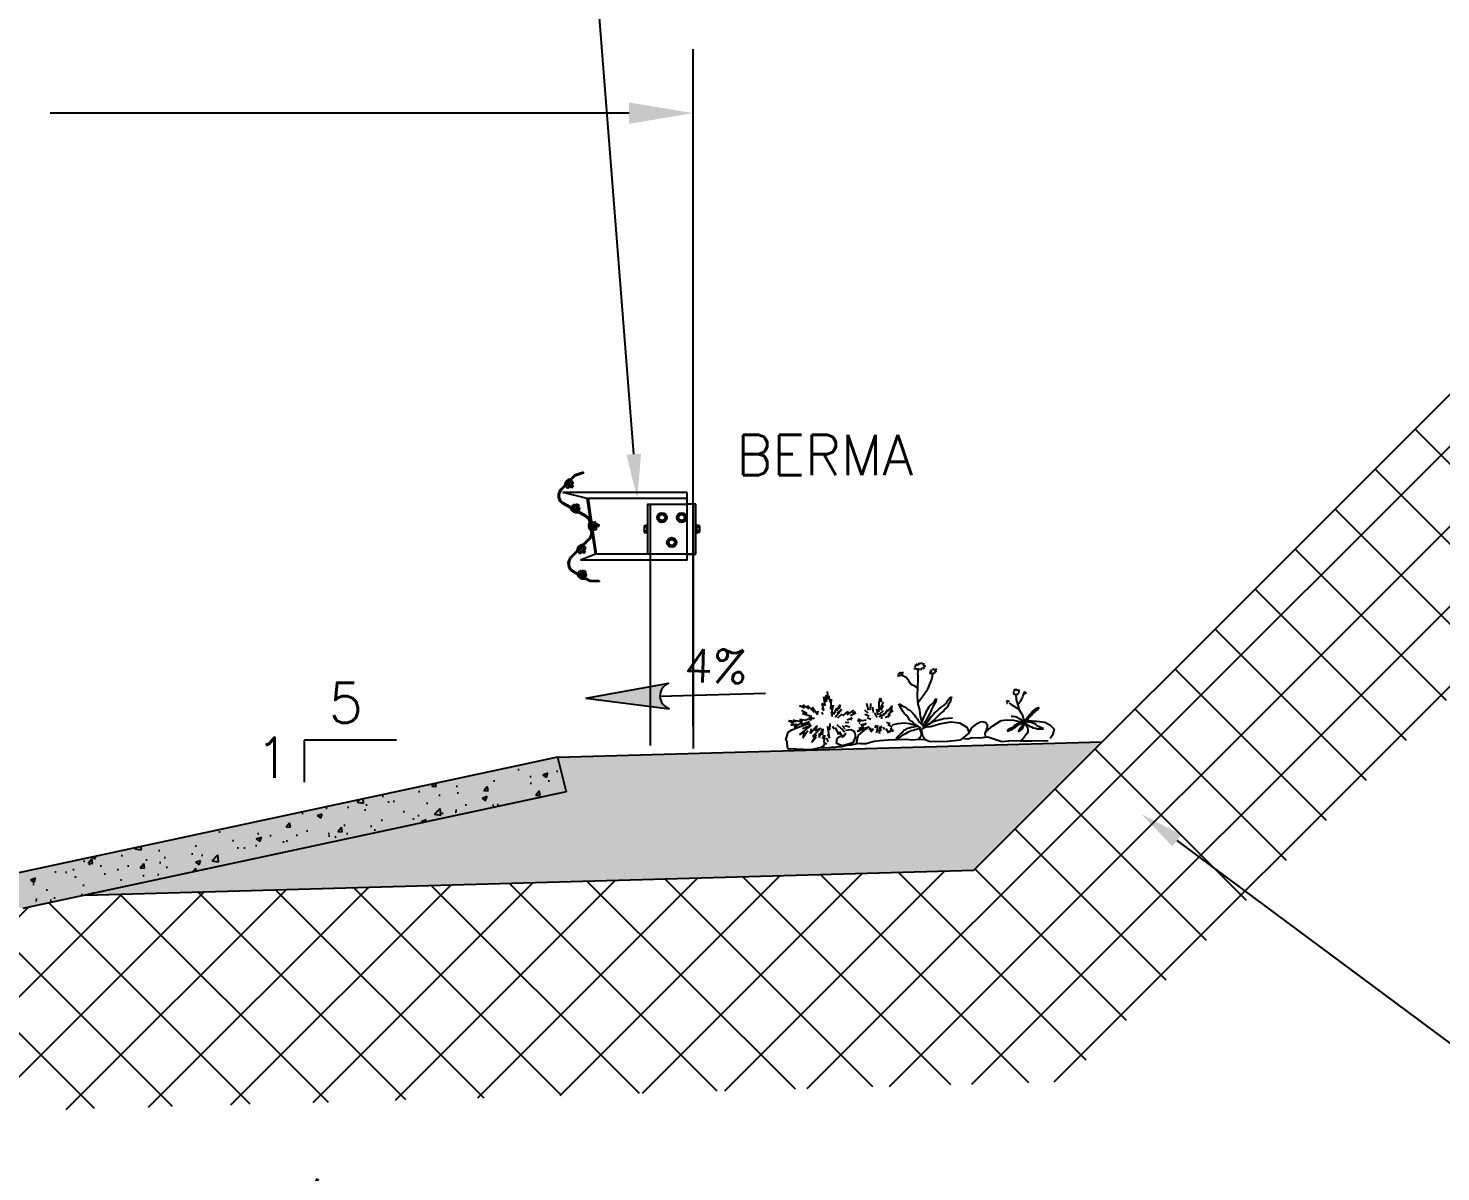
# Model space of a CAD drawing. Header units: metres. Extents: x 750563 to 756046, y 4495933 to 4497284.
# Drawn here: x 755741.642 to 755745.606, y 4496153.02 to 4496156.23 of the extents above; entities that cross this region are included whole.
import ezdxf
from ezdxf import colors
from ezdxf.entities.mleader import LeaderData, LeaderLine
from ezdxf.enums import TextEntityAlignment as Align
from ezdxf.math import Vec2, Vec3

# ---------------------------------------------------------------- set-up
doc = ezdxf.new("R2010")
doc.units = ezdxf.units.M
for name, color, linetype in [('00_TEXTO DETALLES', 7, 'Continuous'), ('00_TEXTOS', 7, 'Continuous'), ('00_VISTO2', 3, 'Continuous'), ('00TRAMA251', 251, 'Continuous'), ('00TRAMA253', 253, 'Continuous'), ('00TRAMA254', 254, 'Continuous')]:
    doc.layers.add(name, color=color, linetype=linetype)
doc.styles.get("Standard").update_dxf_attribs({"font": 'simplex.shx'})
doc.dimstyles.get("Standard").update_dxf_attribs({"dimtxt": 0.18, "dimasz": 0.18, "dimexe": 0.18, "dimexo": 0.0625, "dimgap": 0.09, "dimtad": 0, "dimtih": 1, "dimtoh": 1, "dimdec": 4, "dimzin": 0, "dimdsep": 46, "dimtxsty": 'Standard', "dimcen": 0.09, "dimadec": 0, "dimazin": 0, "dimtfac": 1, "dimtdec": 4, "dimtofl": 0, "dimtmove": 0, "dimatfit": 3, "dimfxl": 1, "dimtolj": 1, "dimtzin": 0, "dimarcsym": 0})

# ---------------------------------------------------------------- blocks, each defined once
blk = doc.blocks.new('Barrera')
at = {"layer": '00TRAMA251'}
for p, q in [((-0.0716, 0.747), (-0.0712, 0.75)), ((-0.0716, 0.747), (-0.0471, 0.7389)), ((-0.0712, 0.75), (-0.0455, 0.7415)), ((-0.0471, 0.7389), (-0.0098, 0.7007)), ((-0.0455, 0.7415), (-0.0077, 0.7028)), ((-0.0427, 0.711), (-0.0383, 0.7152)), ((-0.0374, 0.7266), (-0.0426, 0.7212)), ((-0.0295, 0.7067), (-0.0415, 0.7183)), ((-0.04, 0.7081), (-0.0214, 0.7262)), ((-0.0334, 0.7227), (-0.0386, 0.7173)), ((-0.0182, 0.7134), (-0.035, 0.7309)), ((-0.0225, 0.714), (-0.0345, 0.7256)), ((-0.0254, 0.715), (-0.0306, 0.7096)), ((-0.3622, 0.6929), (-0.0135, 0.6929)), ((-0.3622, 0.6759), (-0.3622, 0.6929)), ((-0.3622, 0.6759), (-0.0819, 0.6759)), ((-0.3622, 0.5199), (-0.3622, 0.6759)), ((-0.1075, 0.5199), (-0.085, 0.6759)), ((-0.1044, 0.5199), (-0.0819, 0.6759)), ((-0.0819, 0.6759), (-0.0135, 0.6929)), ((-0.0427, 0.711), (-0.0374, 0.7052)), ((-0.0374, 0.7052), (-0.0327, 0.7098)), ((-0.0214, 0.7111), (-0.0265, 0.7057)), ((-0.3859, 0.6609), (-0.3622, 0.6609)), ((-0.3859, 0.5199), (-0.3859, 0.6609)), ((-0.3789, 0.6609), (-0.3789, 0.5199)), ((-0.2589, 0.6609), (-0.3622, 0.6609)), ((-0.3599, 0.6229), (-0.3532, 0.6346)), ((-0.3397, 0.6346), (-0.3532, 0.6346)), ((-0.3329, 0.6229), (-0.3397, 0.6346)), ((-0.3049, 0.6229), (-0.2982, 0.6346)), ((-0.2847, 0.6346), (-0.2982, 0.6346)), ((-0.2779, 0.6229), (-0.2847, 0.6346)), ((-0.2589, 0.5199), (-0.2589, 0.6609)), ((-0.0792, 0.6278), (-0.0155, 0.6628)), ((-0.0777, 0.6251), (-0.014, 0.6602)), ((-0.0572, 0.6408), (-0.0611, 0.6472)), ((-0.0594, 0.6497), (-0.0452, 0.6584)), ((-0.0519, 0.6614), (-0.0589, 0.6578)), ((-0.0589, 0.6578), (-0.0557, 0.652)), ((-0.0525, 0.6437), (-0.0564, 0.6501)), ((-0.0559, 0.6371), (-0.0346, 0.6488)), ((-0.0554, 0.6596), (-0.0427, 0.637)), ((-0.0542, 0.6411), (-0.0399, 0.6498)), ((-0.0519, 0.6614), (-0.0489, 0.6561)), ((-0.043, 0.6494), (-0.0468, 0.6559)), ((-0.0382, 0.6523), (-0.0421, 0.6587)), ((-0.3967, 0.5983), (-0.3967, 0.5832)), ((-0.3955, 0.6008), (-0.3922, 0.6008)), ((-0.3955, 0.5958), (-0.3922, 0.5958)), ((-0.3888, 0.6008), (-0.3922, 0.6008)), ((-0.3888, 0.5958), (-0.3922, 0.5958)), ((-0.3877, 0.6034), (-0.3877, 0.5774)), ((-0.3859, 0.6034), (-0.3877, 0.6034)), ((-0.3877, 0.5983), (-0.3877, 0.5832)), ((-0.3859, 0.5774), (-0.3859, 0.6034)), ((-0.3599, 0.6229), (-0.3532, 0.6112)), ((-0.3397, 0.6112), (-0.3532, 0.6112)), ((-0.3329, 0.6229), (-0.3397, 0.6112)), ((-0.3049, 0.6229), (-0.2982, 0.6112)), ((-0.2847, 0.6112), (-0.2982, 0.6112)), ((-0.2779, 0.6229), (-0.2847, 0.6112)), ((-0.252, 0.5774), (-0.252, 0.6034)), ((-0.252, 0.6034), (-0.2502, 0.6034)), ((-0.2502, 0.6034), (-0.2502, 0.5774)), ((-0.2502, 0.5983), (-0.2502, 0.5832)), ((-0.249, 0.6008), (-0.2457, 0.6008)), ((-0.249, 0.5958), (-0.2457, 0.5958)), ((-0.2423, 0.6008), (-0.2457, 0.6008)), ((-0.2423, 0.5958), (-0.2457, 0.5958)), ((-0.2412, 0.5983), (-0.2412, 0.5832)), ((-0.1168, 0.6019), (-0.0854, 0.5976)), ((-0.1117, 0.6051), (-0.1131, 0.5974)), ((-0.1131, 0.5974), (-0.1069, 0.5963)), ((-0.1117, 0.6051), (-0.1058, 0.6041)), ((-0.1075, 0.5919), (-0.1052, 0.6084)), ((-0.0968, 0.6044), (-0.1043, 0.6055)), ((-0.0961, 0.61), (-0.1035, 0.611)), ((-0.0999, 0.6054), (-0.102, 0.5935)), ((-0.0975, 0.5905), (-0.0951, 0.607)), ((-0.0955, 0.5814), (-0.0935, 0.5953)), ((-0.0914, 0.6101), (-0.0934, 0.5962)), ((-0.0911, 0.6052), (-0.0932, 0.6049)), ((-0.0924, 0.5819), (-0.0904, 0.5958)), ((-0.0917, 0.5863), (-0.0883, 0.6103)), ((-0.0891, 0.6049), (-0.0911, 0.6052)), ((-0.0884, 0.6097), (-0.0904, 0.5958)), ((-0.0854, 0.5976), (-0.09, 0.5983)), ((-0.3955, 0.5858), (-0.3922, 0.5858)), ((-0.3955, 0.5807), (-0.3922, 0.5807)), ((-0.3888, 0.5858), (-0.3922, 0.5858)), ((-0.3888, 0.5807), (-0.3922, 0.5807)), ((-0.3877, 0.5774), (-0.3859, 0.5774)), ((-0.3324, 0.5529), (-0.3257, 0.5646)), ((-0.3122, 0.5646), (-0.3257, 0.5646)), ((-0.3054, 0.5529), (-0.3122, 0.5646)), ((-0.2502, 0.5774), (-0.252, 0.5774)), ((-0.249, 0.5858), (-0.2457, 0.5858)), ((-0.249, 0.5807), (-0.2457, 0.5807)), ((-0.2423, 0.5858), (-0.2457, 0.5858)), ((-0.2423, 0.5807), (-0.2457, 0.5807)), ((-0.0992, 0.5879), (-0.1066, 0.589)), ((-0.0984, 0.5934), (-0.1058, 0.5945)), ((-0.0929, 0.592), (-0.0948, 0.5929)), ((-0.0909, 0.5917), (-0.0929, 0.592)), ((-0.0886, 0.562), (-0.0374, 0.5103)), ((-0.0865, 0.5641), (-0.0353, 0.5125)), ((-0.3622, 0.5199), (-0.3859, 0.5199)), ((-0.3809, 0.5199), (-0.1044, 0.5199)), ((-0.3622, 0.5029), (-0.3622, 0.5199)), ((-0.3324, 0.5529), (-0.3257, 0.5412)), ((-0.3122, 0.5412), (-0.3257, 0.5412)), ((-0.3054, 0.5529), (-0.3122, 0.5412)), ((-0.2589, 0.5199), (-0.252, 0.5199)), ((-0.1044, 0.5199), (-0.0623, 0.5029)), ((-0.0723, 0.5429), (-0.0774, 0.5374)), ((-0.0772, 0.5273), (-0.073, 0.5316)), ((-0.0772, 0.5273), (-0.0718, 0.5216)), ((-0.064, 0.5233), (-0.0763, 0.5346)), ((-0.0745, 0.5244), (-0.0563, 0.5429)), ((-0.0682, 0.5392), (-0.0733, 0.5337)), ((-0.0718, 0.5216), (-0.0672, 0.5263)), ((-0.0528, 0.5302), (-0.07, 0.5474)), ((-0.0571, 0.5307), (-0.0694, 0.542)), ((-0.06, 0.5316), (-0.0651, 0.5261)), ((-0.0559, 0.5279), (-0.061, 0.5223)), ((-0.3622, 0.5029), (-0.0623, 0.5029)), ((-0.1151, 0.4455), (-0.1155, 0.4424)), ((-0.1155, 0.4424), (-0.0885, 0.4433)), ((-0.1151, 0.4455), (-0.0893, 0.4463)), ((-0.0893, 0.4463), (-0.0427, 0.4724)), ((-0.0885, 0.4433), (-0.0413, 0.4698)), ((-0.0759, 0.4547), (-0.0799, 0.4611)), ((-0.0782, 0.4637), (-0.064, 0.4725)), ((-0.0708, 0.4754), (-0.0777, 0.4717)), ((-0.0777, 0.4717), (-0.0745, 0.466)), ((-0.0712, 0.4577), (-0.0752, 0.464)), ((-0.0745, 0.4511), (-0.0534, 0.4631)), ((-0.0743, 0.4735), (-0.0613, 0.4511)), ((-0.0728, 0.4551), (-0.0587, 0.4639)), ((-0.0708, 0.4754), (-0.0678, 0.4702)), ((-0.0617, 0.4636), (-0.0657, 0.4699)), ((-0.057, 0.4665), (-0.061, 0.4729))]:
    blk.add_line(p, q, dxfattribs=at)
for points in [[(-0.252, 0.5199), (-0.252, 0.6609), (-0.2589, 0.6609)], [(-0.3789, 0.5199), (-0.3789, -0.0255)], [(-0.2589, -0.0174), (-0.2589, 0.5199)]]:
    blk.add_lwpolyline(points, dxfattribs=at)
at = {"layer": '00TRAMA251', "extrusion": (0, 0, -1)}
for centre, major_axis, start_param, end_param in [((-0.039, 0.7209), (0.00255, 0.00255), 2.239578, 4.001607), ((-0.0269, 0.7215), (0.00882, 0.00882), 2.657642, 3.583543), ((-0.037, 0.723), (0.00255, 0.00255), -0.902014, 0.860014), ((-0.0364, 0.7128), (0.0129, 0.0129), -0.709727, 0.754499), ((-0.0371, 0.7108), (-0.00882, 0.00882), 1.086845, 2.012747), ((-0.025, 0.7114), (-0.00255, 0.00255), 0.668782, 2.43081), ((-0.027, 0.7093), (0.00255, 0.00255), 2.239578, 4.001607), ((-0.0271, 0.6839), (0.017, 0.017), 0.012415, 1.85305), ((-0.0271, 0.6839), (0.0191, 0.0191), 0.012415, 1.85305), ((-0.3464, 0.6229), (0.00955, 0.00955), 3.926991, 10.210176), ((-0.2914, 0.6229), (0.00955, 0.00955), 3.926991, 10.210176), ((-0.0576, 0.6467), (-0.00255, 0.00255), 5.641836, 7.403865), ((-0.056, 0.6442), (-0.00255, 0.00255), 2.500244, 4.262272), ((-0.0458, 0.6434), (0.00882, 0.00882), 4.489103, 5.415005), ((-0.0517, 0.6548), (0.0129, 0.0129), 1.121735, 2.585961), ((-0.0535, 0.6561), (-0.00882, 0.00882), 2.918307, 3.844208), ((-0.0433, 0.6553), (0.00255, 0.00255), 4.07104, 5.833068), ((-0.0418, 0.6529), (-0.00255, 0.00255), 2.500244, 4.262272), ((-0.3859, 0.5908), (-0.00769, 0.00769), 5.019169, 5.976405), ((-0.3935, 0.5983), (-0.00228, 0.00228), 4.610001, 6.385573), ((-0.3909, 0.5983), (0.00228, 0.00228), -0.102388, 1.673184), ((-0.3985, 0.5908), (0.00769, 0.00769), 0.30678, 1.264017), ((-0.3464, 0.6229), (0.00601, 0.00601), 3.926991, 10.210176), ((-0.2914, 0.6229), (0.00601, 0.00601), 3.926991, 10.210176), ((-0.2394, 0.5908), (-0.00769, 0.00769), 5.019169, 5.976405), ((-0.247, 0.5983), (-0.00228, 0.00228), 4.610001, 6.385573), ((-0.2444, 0.5983), (-0.00228, 0.00228), 1.468408, 3.243981), ((-0.252, 0.5908), (0.00769, 0.00769), 0.30678, 1.264017), ((-0.094, 0.5984), (0.00882, 0.00882), 3.605133, 4.531034), ((-0.1016, 0.6079), (0.00255, 0.00255), 3.18707, 4.949098), ((-0.1087, 0.6005), (0.00882, 0.00882), 0.463541, 1.389442), ((-0.0987, 0.6075), (0.00255, 0.00255), 0.045477, 1.807505), ((-0.1034, 0.6002), (0.0129, 0.0129), 0.194378, 1.658604), ((-0.0676, 0.6067), (0.017, 0.017), 4.070108, 4.994643), ((-0.0676, 0.6067), (-0.0149, 0.0149), 5.640904, 6.565439), ((-0.3935, 0.5832), (0.00228, 0.00228), 3.039306, 4.814675), ((-0.3909, 0.5832), (-0.00228, 0.00228), 1.46851, 3.243879), ((-0.3189, 0.5529), (0.00955, 0.00955), 3.926991, 10.210176), ((-0.3189, 0.5529), (0.00601, 0.00601), 3.926991, 10.210176), ((-0.247, 0.5832), (0.00228, 0.00228), 3.039306, 4.814675), ((-0.2444, 0.5832), (-0.00228, 0.00228), 1.46851, 3.243879), ((-0.1039, 0.5914), (0.00255, 0.00255), 3.18707, 4.949098), ((-0.1011, 0.591), (0.00255, 0.00255), 0.045477, 1.807505), ((-0.0716, 0.5789), (-0.017, 0.017), 4.716369, 5.640904), ((-0.0716, 0.5789), (0.0149, 0.0149), 3.145572, 4.070108), ((-0.0738, 0.5372), (0.00255, 0.00255), 2.219631, 3.981659), ((-0.0617, 0.5381), (-0.00882, 0.00882), 4.208491, 5.134392), ((-0.0718, 0.5394), (-0.00255, 0.00255), 0.648834, 2.410863), ((-0.071, 0.5292), (0.0129, 0.0129), -0.729674, 0.734552), ((-0.0717, 0.5272), (-0.00882, 0.00882), 1.066898, 1.992799), ((-0.0615, 0.5259), (0.00255, 0.00255), 2.219631, 3.981659), ((-0.0595, 0.5281), (0.00255, 0.00255), -0.921962, 0.840066), ((-0.0545, 0.4934), (0.017, 0.017), 0.00398, 1.844615), ((-0.0545, 0.4934), (0.0191, 0.0191), 0.00398, 1.844615), ((-0.0763, 0.4606), (0.00255, 0.00255), 4.058535, 5.820563), ((-0.0748, 0.4581), (0.00255, 0.00255), 0.916942, 2.678971), ((-0.0645, 0.4575), (-0.00882, 0.00882), 6.047395, 6.973296), ((-0.0706, 0.4688), (-0.0129, 0.0129), 2.680026, 4.144252), ((-0.0724, 0.4701), (-0.00882, 0.00882), 2.905802, 3.831703), ((-0.0621, 0.4694), (-0.00255, 0.00255), 5.629331, 7.39136), ((-0.0606, 0.467), (0.00255, 0.00255), 0.916942, 2.678971)]:
    blk.add_ellipse(centre, major_axis=major_axis, ratio=1, start_param=start_param, end_param=end_param, dxfattribs=at)
blk = doc.blocks.new('Arbust1')
for p, q in [((-0.525, 1.039), (-0.509, 1.033)), ((-0.521, 0.997), (-0.493, 1.015)), ((-0.513, 1.053), (-0.496, 1.037)), ((-0.496, 1.037), (-0.48, 1.064)), ((-0.448, 1.016), (-0.489, 1.007)), ((-0.481, 1.019), (-0.448, 1.016)), ((-0.476, 1.043), (-0.448, 1.053)), ((-0.448, 1.053), (-0.475, 1.035)), ((-0.475, 1.035), (-0.449, 1.025)), ((-0.29, 1.093), (-0.254, 1.087)), ((-0.28, 1.131), (-0.267, 1.117)), ((-0.254, 1.087), (-0.271, 1.103)), ((-0.262, 1.149), (-0.26, 1.131)), ((-0.26, 1.131), (-0.235, 1.16)), ((-0.24, 1.093), (-0.243, 1.072)), ((-0.237, 1.015), (-0.232, 1.048)), ((-0.234, 0.983), (-0.237, 1.015)), ((-0.235, 1.131), (-0.204, 1.165)), ((-0.232, 1.048), (-0.228, 1.08)), ((-0.231, 1.089), (-0.215, 1.064)), ((-0.215, 1.064), (-0.21, 1.087)), ((-0.204, 1.165), (-0.207, 1.147)), ((-0.188, 1.145), (-0.2, 1.171)), ((-0.195, 1.089), (-0.18, 1.065)), ((-0.179, 1.099), (-0.171, 1.091)), ((-0.172, 1.151), (-0.162, 1.169)), ((-0.162, 1.14), (-0.142, 1.156)), ((-0.159, 1.093), (-0.142, 1.075)), ((-0.118, 1.119), (-0.15, 1.099)), ((-0.142, 1.156), (-0.147, 1.12)), ((-0.147, 1.12), (-0.118, 1.119)), ((-0.142, 1.075), (-0.143, 1.095)), ((-0.067, 1.033), (-0.038, 1.019)), ((-0.053, 1.043), (-0.046, 1.023)), ((-0.046, 1.023), (-0.034, 1.059)), ((-0.013, 1.069), (-0.017, 1.047)), ((-0.011, 1.015), (-0.006, 0.993)), ((-0.007, 1.044), (0.006, 1.067)), ((-0.006, 0.993), (0.002, 1.017)), ((0.006, 1.067), (0.011, 1.049)), ((0.006, 1.033), (0.025, 1.016)), ((0.011, 1.049), (0.039, 1.06)), ((0.025, 1.016), (0.022, 1.037)), ((-1.58, 0.726), (-1.577, 0.82)), ((-1.577, 0.82), (-1.555, 0.757)), ((-1.555, 0.757), (-1.552, 0.873)), ((-1.543, 0.813), (-1.527, 0.714)), ((-0.531, 1.011), (-0.504, 1.012)), ((-0.443, 0.999), (-0.462, 1.009)), ((-0.427, 0.988), (-0.443, 0.999)), ((-0.409, 0.974), (-0.427, 0.988)), ((-0.393, 0.951), (-0.409, 0.974)), ((-0.374, 0.924), (-0.393, 0.951)), ((-0.361, 0.887), (-0.374, 0.924)), ((-0.349, 0.873), (-0.361, 0.887)), ((-0.328, 0.857), (-0.349, 0.873)), ((-0.303, 0.846), (-0.328, 0.857)), ((-0.283, 0.827), (-0.303, 0.846)), ((-0.262, 0.804), (-0.283, 0.827)), ((-0.269, 0.687), (-0.255, 0.825)), ((-0.255, 0.825), (-0.241, 0.922)), ((-0.241, 0.922), (-0.239, 0.951)), ((-0.239, 0.951), (-0.234, 0.983)), ((-0.116, 0.784), (-0.088, 0.825)), ((-0.094, 0.818), (-0.062, 0.88)), ((-0.071, 1.004), (-0.043, 1.007)), ((-0.062, 0.88), (-0.044, 0.917)), ((-0.044, 0.917), (-0.03, 0.96)), ((-0.03, 0.96), (-0.028, 1.009)), ((-0.025, 1.007), (-0.026, 0.984)), ((-1.969, 0.705), (-1.901, 0.667)), ((-1.947, 0.636), (-1.876, 0.583)), ((-1.901, 0.667), (-1.922, 0.714)), ((-1.922, 0.714), (-1.841, 0.648)), ((-1.841, 0.648), (-1.857, 0.695)), ((-1.857, 0.695), (-1.77, 0.592)), ((-1.785, 0.664), (-1.723, 0.555)), ((-1.77, 0.592), (-1.785, 0.664)), ((-1.658, 0.639), (-1.627, 0.605)), ((-1.645, 0.705), (-1.605, 0.676)), ((-1.627, 0.605), (-1.645, 0.705)), ((-1.605, 0.676), (-1.614, 0.801)), ((-1.614, 0.801), (-1.58, 0.726)), ((-1.509, 0.757), (-1.533, 0.614)), ((-1.533, 0.614), (-1.487, 0.667)), ((-1.527, 0.714), (-1.509, 0.757)), ((-1.487, 0.667), (-1.527, 0.546)), ((-1.493, 0.533), (-1.44, 0.62)), ((-1.443, 0.589), (-1.39, 0.664)), ((-1.44, 0.62), (-1.443, 0.589)), ((-1.39, 0.664), (-1.406, 0.605)), ((-0.992, 0.55), (-1.007, 0.649)), ((-0.958, 0.557), (-0.949, 0.647)), ((-0.837, 0.521), (-0.826, 0.651)), ((-0.826, 0.651), (-0.806, 0.716)), ((-0.81, 0.575), (-0.765, 0.651)), ((-0.806, 0.716), (-0.792, 0.651)), ((-0.269, 0.576), (-0.269, 0.687)), ((-0.269, 0.604), (-0.241, 0.631)), ((-0.241, 0.631), (-0.172, 0.714)), ((-0.172, 0.714), (-0.116, 0.784)), ((-0.035, 0.598), (-0.005, 0.637)), ((-0.005, 0.637), (-0.016, 0.583)), ((0.155, 0.589), (0.185, 0.624)), ((0.185, 0.624), (0.215, 0.643)), ((0.215, 0.643), (0.202, 0.604)), ((1.101, 0.611), (1.121, 0.603)), ((1.103, 0.648), (1.119, 0.633)), ((1.121, 0.603), (1.105, 0.631)), ((1.112, 0.664), (1.123, 0.653)), ((1.123, 0.653), (1.136, 0.676)), ((1.136, 0.676), (1.136, 0.657)), ((1.136, 0.657), (1.163, 0.67)), ((1.158, 0.655), (1.191, 0.658)), ((1.163, 0.615), (1.18, 0.6)), ((1.191, 0.658), (1.174, 0.636)), ((1.174, 0.636), (1.193, 0.632)), ((1.193, 0.632), (1.174, 0.62)), ((1.247, 0.614), (1.253, 0.607)), ((1.257, 0.629), (1.26, 0.62)), ((1.263, 0.607), (1.274, 0.617)), ((1.274, 0.617), (1.284, 0.623)), ((-2.146, 0.505), (-2.078, 0.459)), ((-2.131, 0.505), (-2.041, 0.48)), ((-2.078, 0.459), (-2.121, 0.437)), ((-2.121, 0.437), (-2.031, 0.443)), ((-2.041, 0.48), (-2.081, 0.505)), ((-2.081, 0.505), (-1.947, 0.474)), ((-2.075, 0.403), (-1.947, 0.462)), ((-2.031, 0.443), (-2.075, 0.403)), ((-2.014, 0.396), (-1.917, 0.423)), ((-1.829, 0.412), (-2.006, 0.29)), ((-1.981, 0.511), (-1.891, 0.487)), ((-1.947, 0.474), (-1.981, 0.511)), ((-1.972, 0.431), (-1.848, 0.465)), ((-1.957, 0.374), (-1.829, 0.412)), ((-1.876, 0.583), (-1.938, 0.589)), ((-1.938, 0.589), (-1.813, 0.539)), ((-1.917, 0.423), (-1.834, 0.437)), ((-1.891, 0.487), (-1.882, 0.505)), ((-1.882, 0.505), (-1.817, 0.487)), ((-1.813, 0.539), (-1.851, 0.515)), ((-1.851, 0.515), (-1.77, 0.508)), ((-1.723, 0.555), (-1.711, 0.605)), ((-1.664, 0.583), (-1.642, 0.555)), ((-1.568, 0.318), (-1.555, 0.409)), ((-1.501, 0.576), (-1.529, 0.507)), ((-1.372, 0.596), (-1.477, 0.49)), ((-1.443, 0.549), (-1.372, 0.596)), ((-1.44, 0.483), (-1.369, 0.533)), ((-1.362, 0.502), (-1.285, 0.558)), ((-1.337, 0.412), (-1.285, 0.399)), ((-1.307, 0.441), (-1.232, 0.466)), ((-1.3, 0.511), (-1.201, 0.574)), ((-1.285, 0.558), (-1.3, 0.511)), ((-1.232, 0.466), (-1.259, 0.432)), ((-1.253, 0.499), (-1.176, 0.53)), ((-1.225, 0.524), (-1.176, 0.549)), ((-1.164, 0.418), (-1.119, 0.407)), ((-1.149, 0.443), (-1.101, 0.416)), ((-1.101, 0.416), (-1.063, 0.416)), ((-1.063, 0.416), (-1.034, 0.42)), ((-1.048, 0.564), (-1.003, 0.517)), ((-1.045, 0.503), (-0.985, 0.472)), ((-1.016, 0.452), (-0.967, 0.423)), ((-0.922, 0.515), (-0.924, 0.593)), ((-0.906, 0.507), (-0.878, 0.437)), ((-0.857, 0.47), (-0.871, 0.559)), ((-0.871, 0.559), (-0.837, 0.521)), ((-0.844, 0.447), (-0.808, 0.474)), ((-0.835, 0.483), (-0.777, 0.532)), ((-0.809, 0.576), (-0.823, 0.534)), ((-0.808, 0.474), (-0.812, 0.411)), ((-0.806, 0.539), (-0.768, 0.604)), ((-0.777, 0.49), (-0.783, 0.452)), ((-0.761, 0.427), (-0.685, 0.458)), ((-0.756, 0.479), (-0.712, 0.541)), ((-0.685, 0.458), (-0.725, 0.425)), ((-0.64, 0.519), (-0.72, 0.463)), ((-0.712, 0.541), (-0.707, 0.519)), ((-0.707, 0.519), (-0.651, 0.586)), ((-0.698, 0.494), (-0.64, 0.519)), ((-0.656, 0.548), (-0.67, 0.507)), ((-0.651, 0.586), (-0.667, 0.523)), ((-0.535, 0.572), (-0.548, 0.607)), ((-0.548, 0.607), (-0.522, 0.594)), ((-0.516, 0.525), (-0.535, 0.572)), ((-0.532, 0.562), (-0.518, 0.576)), ((-0.522, 0.594), (-0.503, 0.576)), ((-0.494, 0.486), (-0.516, 0.525)), ((-0.503, 0.576), (-0.455, 0.55)), ((-0.477, 0.458), (-0.494, 0.486)), ((-0.457, 0.434), (-0.477, 0.458)), ((-0.432, 0.397), (-0.457, 0.434)), ((-0.455, 0.55), (-0.429, 0.52)), ((-0.429, 0.52), (-0.397, 0.501)), ((-0.397, 0.501), (-0.376, 0.475)), ((-0.376, 0.475), (-0.354, 0.449)), ((-0.358, 0.446), (-0.336, 0.424)), ((-0.336, 0.424), (-0.323, 0.399)), ((-0.255, 0.493), (-0.269, 0.576)), ((-0.255, 0.396), (-0.255, 0.493)), ((-0.199, 0.395), (-0.177, 0.425)), ((-0.177, 0.425), (-0.158, 0.469)), ((-0.158, 0.469), (-0.11, 0.533)), ((-0.11, 0.438), (-0.136, 0.397)), ((-0.11, 0.533), (-0.074, 0.561)), ((-0.089, 0.484), (-0.11, 0.438)), ((-0.061, 0.529), (-0.089, 0.484)), ((-0.08, 0.402), (-0.059, 0.419)), ((-0.074, 0.561), (-0.035, 0.598)), ((-0.035, 0.561), (-0.061, 0.529)), ((-0.059, 0.419), (-0.05, 0.432)), ((-0.052, 0.428), (-0.007, 0.46)), ((-0.016, 0.583), (-0.035, 0.561)), ((-0.007, 0.46), (0.023, 0.484)), ((0.047, 0.423), (0.017, 0.399)), ((0.023, 0.484), (0.064, 0.509)), ((0.088, 0.451), (0.047, 0.423)), ((0.064, 0.509), (0.099, 0.533)), ((0.111, 0.479), (0.088, 0.451)), ((0.099, 0.533), (0.137, 0.559)), ((0.146, 0.505), (0.111, 0.479)), ((0.137, 0.559), (0.155, 0.589)), ((0.165, 0.535), (0.146, 0.505)), ((0.185, 0.563), (0.165, 0.535)), ((0.202, 0.604), (0.185, 0.563)), ((0.991, 0.516), (1.001, 0.509)), ((0.993, 0.483), (1.01, 0.483)), ((1.001, 0.496), (1.021, 0.494)), ((1.017, 0.504), (1.022, 0.526)), ((1.032, 0.502), (1.039, 0.512)), ((1.032, 0.483), (1.044, 0.471)), ((1.044, 0.471), (1.06, 0.457)), ((1.06, 0.457), (1.084, 0.44)), ((1.084, 0.44), (1.105, 0.426)), ((1.105, 0.426), (1.122, 0.407)), ((1.122, 0.407), (1.148, 0.392)), ((1.126, 0.585), (1.137, 0.607)), ((1.144, 0.52), (1.144, 0.59)), ((1.158, 0.437), (1.144, 0.52)), ((1.161, 0.606), (1.156, 0.585)), ((1.157, 0.452), (1.171, 0.464)), ((1.172, 0.368), (1.158, 0.437)), ((1.171, 0.464), (1.182, 0.474)), ((1.182, 0.474), (1.195, 0.49)), ((1.195, 0.49), (1.205, 0.503)), ((1.205, 0.503), (1.215, 0.516)), ((1.215, 0.516), (1.222, 0.528)), ((1.222, 0.528), (1.228, 0.541)), ((1.228, 0.541), (1.237, 0.556)), ((1.237, 0.556), (1.243, 0.567)), ((1.243, 0.567), (1.249, 0.579)), ((1.249, 0.579), (1.253, 0.588)), ((1.253, 0.588), (1.256, 0.598)), ((1.265, 0.598), (1.272, 0.592)), ((1.274, 0.602), (1.294, 0.608)), ((-2.208, 0.229), (-2.166, 0.34)), ((-2.194, 0.202), (-2.208, 0.229)), ((-2.166, 0.34), (-2.111, 0.368)), ((-2.111, 0.368), (-2.014, 0.396)), ((-2.006, 0.29), (-1.935, 0.325)), ((-1.963, 0.241), (-1.885, 0.337)), ((-1.935, 0.325), (-1.963, 0.241)), ((-1.854, 0.294), (-1.745, 0.399)), ((-1.832, 0.359), (-1.854, 0.294)), ((-1.77, 0.272), (-1.841, 0.166)), ((-1.841, 0.166), (-1.767, 0.234)), ((-1.692, 0.356), (-1.826, 0.247)), ((-1.826, 0.247), (-1.77, 0.272)), ((-1.782, 0.328), (-1.692, 0.356)), ((-1.745, 0.399), (-1.776, 0.35)), ((-1.729, 0.222), (-1.664, 0.343)), ((-1.726, 0.287), (-1.729, 0.222)), ((-1.664, 0.343), (-1.683, 0.253)), ((-1.683, 0.203), (-1.649, 0.25)), ((-1.649, 0.25), (-1.667, 0.153)), ((-1.63, 0.209), (-1.608, 0.15)), ((-1.605, 0.262), (-1.583, 0.2)), ((-1.583, 0.2), (-1.593, 0.371)), ((-1.593, 0.371), (-1.568, 0.318)), ((-1.524, 0.368), (-1.509, 0.325)), ((-1.49, 0.346), (-1.449, 0.244)), ((-1.459, 0.387), (-1.397, 0.322)), ((-1.454, 0.202), (-1.433, 0.211)), ((-1.449, 0.244), (-1.437, 0.284)), ((-1.437, 0.284), (-1.393, 0.194)), ((-1.433, 0.211), (-1.421, 0.217)), ((-1.397, 0.322), (-1.381, 0.302)), ((-1.384, 0.368), (-1.353, 0.322)), ((-1.381, 0.302), (-1.36, 0.271)), ((-1.378, 0.202), (-1.372, 0.226)), ((-1.372, 0.226), (-1.348, 0.229)), ((-1.348, 0.229), (-1.348, 0.259)), ((-1.347, 0.362), (-1.278, 0.34)), ((-1.303, 0.293), (-1.345, 0.29)), ((-1.267, 0.293), (-1.303, 0.293)), ((-1.221, 0.265), (-1.267, 0.293)), ((-1.209, 0.241), (-1.221, 0.265)), ((-1.21, 0.188), (-1.209, 0.211)), ((-1.209, 0.211), (-1.209, 0.241)), ((-1.079, 0.322), (-1.18, 0.263)), ((-1.18, 0.263), (-1.135, 0.277)), ((-1.169, 0.202), (-1.072, 0.271)), ((-1.149, 0.306), (-1.079, 0.322)), ((-1.142, 0.373), (-1.124, 0.382)), ((-1.128, 0.275), (-1.07, 0.295)), ((-1.117, 0.355), (-1.039, 0.364)), ((-1.039, 0.364), (-1.115, 0.328)), ((-1.003, 0.313), (-1.1, 0.285)), ((-1.072, 0.271), (-1.003, 0.313)), ((-1.005, 0.272), (-0.982, 0.298)), ((-0.982, 0.298), (-0.984, 0.241)), ((-0.984, 0.241), (-0.943, 0.285)), ((-0.902, 0.331), (-0.922, 0.292)), ((-0.904, 0.218), (-0.884, 0.266)), ((-0.895, 0.286), (-0.875, 0.328)), ((-0.892, 0.243), (-0.878, 0.313)), ((-0.868, 0.261), (-0.859, 0.205)), ((-0.85, 0.299), (-0.864, 0.216)), ((-0.848, 0.306), (-0.842, 0.268)), ((-0.842, 0.268), (-0.846, 0.239)), ((-0.837, 0.313), (-0.824, 0.29)), ((-0.803, 0.292), (-0.791, 0.258)), ((-0.765, 0.27), (-0.732, 0.203)), ((-0.747, 0.358), (-0.698, 0.335)), ((-0.729, 0.324), (-0.671, 0.284)), ((-0.72, 0.236), (-0.703, 0.209)), ((-0.651, 0.225), (-0.707, 0.234)), ((-0.698, 0.271), (-0.67, 0.216)), ((-0.67, 0.313), (-0.587, 0.326)), ((-0.587, 0.326), (-0.49, 0.326)), ((-0.508, 0.216), (-0.525, 0.202)), ((-0.485, 0.226), (-0.508, 0.216)), ((-0.49, 0.326), (-0.421, 0.313)), ((-0.47, 0.237), (-0.485, 0.226)), ((-0.432, 0.243), (-0.47, 0.237)), ((-0.414, 0.363), (-0.432, 0.397)), ((-0.399, 0.25), (-0.432, 0.243)), ((-0.425, 0.202), (-0.403, 0.207)), ((-0.421, 0.313), (-0.352, 0.285)), ((-0.395, 0.339), (-0.414, 0.363)), ((-0.403, 0.207), (-0.369, 0.213)), ((-0.368, 0.252), (-0.399, 0.25)), ((-0.38, 0.335), (-0.395, 0.339)), ((-0.358, 0.309), (-0.38, 0.335)), ((-0.369, 0.213), (-0.348, 0.218)), ((-0.348, 0.256), (-0.368, 0.252)), ((-0.352, 0.294), (-0.358, 0.309)), ((-0.354, 0.285), (-0.342, 0.279)), ((-0.33, 0.283), (-0.352, 0.294)), ((-0.324, 0.258), (-0.348, 0.256)), ((-0.348, 0.218), (-0.322, 0.222)), ((-0.342, 0.279), (-0.334, 0.275)), ((-0.334, 0.275), (-0.323, 0.267)), ((-0.317, 0.268), (-0.33, 0.283)), ((-0.293, 0.256), (-0.324, 0.258)), ((-0.323, 0.399), (-0.303, 0.372)), ((-0.323, 0.267), (-0.312, 0.259)), ((-0.322, 0.222), (-0.296, 0.228)), ((-0.296, 0.257), (-0.317, 0.268)), ((-0.303, 0.372), (-0.289, 0.348)), ((-0.281, 0.24), (-0.296, 0.257)), ((-0.296, 0.228), (-0.267, 0.233)), ((-0.289, 0.348), (-0.272, 0.319)), ((-0.284, 0.225), (-0.278, 0.218)), ((-0.261, 0.231), (-0.281, 0.24)), ((-0.278, 0.218), (-0.273, 0.205)), ((-0.273, 0.205), (-0.27, 0.187)), ((-0.272, 0.319), (-0.256, 0.299)), ((-0.257, 0.397), (-0.251, 0.376)), ((-0.256, 0.299), (-0.247, 0.286)), ((-0.255, 0.231), (-0.242, 0.221)), ((-0.254, 0.199), (-0.242, 0.214)), ((-0.251, 0.376), (-0.248, 0.35)), ((-0.248, 0.35), (-0.244, 0.324)), ((-0.247, 0.286), (-0.238, 0.275)), ((-0.243, 0.31), (-0.245, 0.299)), ((-0.245, 0.299), (-0.245, 0.29)), ((-0.244, 0.324), (-0.242, 0.309)), ((-0.242, 0.214), (-0.228, 0.231)), ((-0.238, 0.315), (-0.218, 0.361)), ((-0.238, 0.275), (-0.227, 0.261)), ((-0.234, 0.274), (-0.221, 0.286)), ((-0.228, 0.231), (-0.21, 0.236)), ((-0.227, 0.261), (-0.207, 0.237)), ((-0.225, 0.263), (-0.209, 0.272)), ((-0.221, 0.286), (-0.209, 0.292)), ((-0.218, 0.361), (-0.199, 0.395)), ((-0.214, 0.248), (-0.192, 0.254)), ((-0.177, 0.335), (-0.21, 0.294)), ((-0.21, 0.236), (-0.193, 0.241)), ((-0.209, 0.272), (-0.196, 0.279)), ((-0.199, 0.278), (-0.183, 0.286)), ((-0.193, 0.241), (-0.167, 0.244)), ((-0.192, 0.254), (-0.17, 0.263)), ((-0.183, 0.286), (-0.17, 0.297)), ((-0.16, 0.367), (-0.177, 0.335)), ((-0.143, 0.277), (-0.171, 0.264)), ((-0.17, 0.297), (-0.163, 0.311)), ((-0.167, 0.244), (-0.145, 0.246)), ((-0.164, 0.307), (-0.132, 0.341)), ((-0.136, 0.397), (-0.16, 0.367)), ((-0.145, 0.246), (-0.126, 0.241)), ((-0.113, 0.3), (-0.143, 0.277)), ((-0.132, 0.341), (-0.095, 0.387)), ((-0.13, 0.285), (-0.061, 0.313)), ((-0.126, 0.241), (-0.111, 0.244)), ((-0.116, 0.243), (0.008, 0.271)), ((-0.085, 0.318), (-0.113, 0.3)), ((-0.095, 0.384), (-0.08, 0.402)), ((-0.05, 0.343), (-0.085, 0.318)), ((-0.061, 0.313), (0.078, 0.34)), ((-0.016, 0.371), (-0.05, 0.343)), ((0.017, 0.399), (-0.016, 0.371)), ((0.008, 0.271), (0.175, 0.285)), ((0.078, 0.34), (0.202, 0.34)), ((0.175, 0.285), (0.299, 0.257)), ((0.299, 0.257), (0.396, 0.188)), ((0.466, 0.174), (0.549, 0.229)), ((0.549, 0.229), (0.597, 0.248)), ((0.597, 0.248), (0.618, 0.248)), ((0.618, 0.248), (0.639, 0.243)), ((0.639, 0.243), (0.662, 0.235)), ((0.662, 0.235), (0.68, 0.22)), ((0.68, 0.22), (0.691, 0.201)), ((0.77, 0.174), (0.895, 0.243)), ((0.895, 0.243), (0.978, 0.243)), ((0.978, 0.243), (1.075, 0.229)), ((1.065, 0.285), (1.046, 0.283)), ((1.101, 0.276), (1.065, 0.285)), ((1.075, 0.229), (1.158, 0.202)), ((1.132, 0.261), (1.101, 0.276)), ((1.16, 0.24), (1.132, 0.261)), ((1.148, 0.392), (1.165, 0.388)), ((1.186, 0.223), (1.16, 0.24)), ((1.213, 0.285), (1.172, 0.368)), ((1.217, 0.199), (1.186, 0.223)), ((1.227, 0.188), (1.213, 0.285)), ((1.234, 0.199), (1.258, 0.228)), ((1.258, 0.203), (1.244, 0.191)), ((1.263, 0.211), (1.246, 0.197)), ((1.258, 0.228), (1.277, 0.254)), ((1.279, 0.23), (1.263, 0.211)), ((1.277, 0.254), (1.315, 0.29)), ((1.308, 0.252), (1.279, 0.23)), ((1.339, 0.278), (1.308, 0.252)), ((1.315, 0.29), (1.334, 0.309)), ((1.334, 0.309), (1.351, 0.328)), ((1.353, 0.304), (1.339, 0.278)), ((1.351, 0.328), (1.38, 0.349)), ((1.382, 0.318), (1.353, 0.304)), ((1.38, 0.349), (1.411, 0.369)), ((1.408, 0.34), (1.382, 0.318)), ((1.434, 0.352), (1.408, 0.34)), ((1.411, 0.369), (1.432, 0.376)), ((1.432, 0.376), (1.456, 0.38)), ((1.456, 0.38), (1.434, 0.352)), ((-2.194, 0.118), (-2.194, 0.202)), ((-2.194, 0.118), (-2.19, 0.102)), ((-2.19, 0.102), (-2.166, 0.099)), ((-2.166, 0.105), (-1.972, 0.077)), ((-1.972, 0.077), (-1.861, 0.063)), ((-1.861, 0.063), (-1.723, 0.077)), ((-1.723, 0.077), (-1.667, 0.105)), ((-1.723, 0.077), (-1.683, 0.069)), ((-1.695, 0.091), (-1.681, 0.091)), ((-1.683, 0.069), (-1.653, 0.072)), ((-1.667, 0.153), (-1.627, 0.125)), ((-1.667, 0.105), (-1.654, 0.132)), ((-1.653, 0.072), (-1.608, 0.063)), ((-1.608, 0.063), (-1.569, 0.072)), ((-1.569, 0.072), (-1.511, 0.066)), ((-1.511, 0.066), (-1.466, 0.069)), ((-1.487, 0.118), (-1.473, 0.188)), ((-1.404, 0.077), (-1.487, 0.118)), ((-1.473, 0.188), (-1.454, 0.202)), ((-1.466, 0.069), (-1.415, 0.066)), ((-1.415, 0.066), (-1.384, 0.072)), ((-1.252, 0.105), (-1.404, 0.077)), ((-1.384, 0.072), (-1.336, 0.081)), ((-1.363, 0.084), (-1.28, 0.077)), ((-1.28, 0.077), (-1.169, 0.091)), ((-1.21, 0.188), (-1.252, 0.105)), ((-1.196, 0.118), (-1.206, 0.09)), ((-1.196, 0.118), (-1.169, 0.202)), ((-1.169, 0.091), (-1.146, 0.087)), ((-1.146, 0.087), (-1.125, 0.084)), ((-1.125, 0.084), (-1.098, 0.081)), ((-1.098, 0.081), (-1.073, 0.081)), ((-1.086, 0.077), (-0.947, 0.105)), ((-0.947, 0.105), (-0.864, 0.105)), ((-0.864, 0.105), (-0.739, 0.105)), ((-0.739, 0.105), (-0.476, 0.091)), ((-0.626, 0.115), (-0.634, 0.107)), ((-0.634, 0.107), (-0.606, 0.114)), ((-0.612, 0.126), (-0.626, 0.115)), ((-0.603, 0.138), (-0.612, 0.126)), ((-0.606, 0.114), (-0.587, 0.123)), ((-0.584, 0.156), (-0.603, 0.138)), ((-0.587, 0.123), (-0.565, 0.134)), ((-0.569, 0.168), (-0.584, 0.156)), ((-0.549, 0.183), (-0.569, 0.168)), ((-0.565, 0.134), (-0.544, 0.146)), ((-0.525, 0.202), (-0.549, 0.183)), ((-0.544, 0.146), (-0.517, 0.16)), ((-0.517, 0.16), (-0.494, 0.171)), ((-0.494, 0.171), (-0.471, 0.183)), ((-0.476, 0.091), (-0.407, 0.077)), ((-0.471, 0.183), (-0.444, 0.195)), ((-0.444, 0.195), (-0.425, 0.202)), ((-0.407, 0.077), (-0.296, 0.077)), ((-0.292, 0.091), (-0.304, 0.076)), ((-0.296, 0.077), (-0.227, 0.063)), ((-0.281, 0.107), (-0.292, 0.091)), ((-0.27, 0.119), (-0.281, 0.107)), ((-0.27, 0.187), (-0.267, 0.173)), ((-0.266, 0.135), (-0.27, 0.119)), ((-0.267, 0.173), (-0.263, 0.156)), ((-0.263, 0.156), (-0.266, 0.135)), ((-0.241, 0.105), (-0.255, 0.202)), ((-0.199, 0.049), (-0.241, 0.105)), ((-0.227, 0.063), (-0.209, 0.062)), ((-0.144, 0.021), (-0.199, 0.049)), ((0.105, 0.008), (-0.144, 0.021)), ((0.285, 0.008), (0.105, 0.008)), ((0.424, 0.105), (0.285, 0.008)), ((0.313, 0.035), (0.396, 0.021)), ((0.396, 0.188), (0.424, 0.105)), ((0.396, 0.021), (0.429, 0.025)), ((0.424, 0.105), (0.466, 0.174)), ((0.429, 0.025), (0.447, 0.028)), ((0.447, 0.028), (0.458, 0.036)), ((0.452, 0.035), (0.562, 0.021)), ((0.562, 0.021), (0.687, 0.021)), ((0.687, 0.16), (0.646, 0.077)), ((0.646, 0.077), (0.646, 0.035)), ((0.654, 0.096), (0.678, 0.107)), ((0.673, 0.105), (0.77, 0.174)), ((0.687, 0.021), (0.784, -0.02)), ((0.691, 0.18), (0.688, 0.157)), ((0.691, 0.201), (0.691, 0.18)), ((0.989, 0.101), (0.97, 0.08)), ((0.97, 0.08), (1.008, 0.089)), ((1.008, 0.109), (0.989, 0.101)), ((1.032, 0.12), (1.008, 0.109)), ((1.008, 0.089), (1.046, 0.104)), ((1.06, 0.137), (1.032, 0.12)), ((1.046, 0.104), (1.074, 0.118)), ((1.082, 0.151), (1.06, 0.137)), ((1.074, 0.118), (1.098, 0.132)), ((1.12, 0.166), (1.082, 0.151)), ((1.098, 0.132), (1.127, 0.147)), ((1.151, 0.18), (1.12, 0.166)), ((1.127, 0.147), (1.153, 0.166)), ((1.136, 0.08), (1.127, 0.061)), ((1.127, 0.061), (1.158, 0.073)), ((1.163, 0.106), (1.136, 0.08)), ((1.172, 0.185), (1.151, 0.18)), ((1.153, 0.166), (1.186, 0.175)), ((1.158, 0.202), (1.175, 0.201)), ((1.158, 0.073), (1.177, 0.087)), ((1.182, 0.132), (1.163, 0.106)), ((1.225, 0.19), (1.172, 0.185)), ((1.175, 0.201), (1.211, 0.193)), ((1.177, 0.087), (1.196, 0.111)), ((1.203, 0.151), (1.182, 0.132)), ((1.186, 0.175), (1.215, 0.185)), ((1.196, 0.111), (1.21, 0.13)), ((1.225, 0.18), (1.203, 0.151)), ((1.209, 0.179), (1.224, 0.185)), ((1.21, 0.13), (1.22, 0.149)), ((1.211, 0.193), (1.224, 0.191)), ((1.22, 0.149), (1.225, 0.18)), ((1.248, 0.018), (1.222, -0.008)), ((1.297, 0.202), (1.227, 0.188)), ((1.227, 0.187), (1.241, 0.159)), ((1.236, 0.181), (1.25, 0.164)), ((1.241, 0.159), (1.253, 0.132)), ((1.263, 0.042), (1.248, 0.018)), ((1.25, 0.164), (1.266, 0.148)), ((1.253, 0.132), (1.263, 0.104)), ((1.263, 0.104), (1.268, 0.073)), ((1.268, 0.073), (1.263, 0.042)), ((1.281, 0.183), (1.264, 0.189)), ((1.266, 0.148), (1.297, 0.126)), ((1.301, 0.179), (1.281, 0.183)), ((1.285, 0.199), (1.307, 0.199)), ((1.297, 0.126), (1.324, 0.113)), ((1.324, 0.174), (1.301, 0.179)), ((1.307, 0.199), (1.342, 0.195)), ((1.36, 0.158), (1.324, 0.174)), ((1.324, 0.113), (1.346, 0.097)), ((1.342, 0.195), (1.368, 0.189)), ((1.346, 0.097), (1.377, 0.089)), ((1.387, 0.138), (1.36, 0.158)), ((1.366, 0.188), (1.407, 0.188)), ((1.377, 0.089), (1.407, 0.077)), ((1.411, 0.115), (1.387, 0.138)), ((1.407, 0.188), (1.518, 0.16)), ((1.407, 0.077), (1.444, 0.073)), ((1.44, 0.095), (1.411, 0.115)), ((1.466, 0.085), (1.44, 0.095)), ((1.444, 0.073), (1.476, 0.069)), ((1.493, 0.069), (1.466, 0.085)), ((1.476, 0.069), (1.493, 0.069)), ((1.518, 0.16), (1.587, 0.118)), ((1.587, 0.118), (1.643, 0.049)), ((1.643, 0.049), (1.615, -0.034)), ((0.784, -0.02), (0.881, -0.062)), ((0.881, -0.062), (1.033, -0.062)), ((1.033, -0.062), (1.144, -0.076)), ((1.158, -0.068), (1.141, -0.075)), ((1.144, -0.076), (1.31, -0.089)), ((1.177, -0.051), (1.158, -0.068)), ((1.201, -0.035), (1.177, -0.051)), ((1.222, -0.008), (1.201, -0.035)), ((1.31, -0.089), (1.546, -0.103)), ((1.615, -0.034), (1.574, -0.076))]:
    blk.add_line(p, q)
blk = doc.blocks.new('*D199')
at = {"color": 0, "lineweight": -2, "transparency": 16777216}
for p, q in [((755738.8275, 4496154.2203), (755738.8275, 4496156.1716)), ((755743.5083, 4496154.2705), (755743.5083, 4496156.1716)), ((755739.0075, 4496155.9916), (755740.6322, 4496155.9916)), ((755743.3283, 4496155.9916), (755741.7036, 4496155.9916))]:
    blk.add_line(p, q, dxfattribs=at)
at = {"color": 0, "transparency": 16777216}
for points in [[(755739.0075, 4496156.0216), (755739.0075, 4496155.9616), (755738.8275, 4496155.9916)], [(755743.3283, 4496156.0216), (755743.3283, 4496155.9616), (755743.5083, 4496155.9916)]]:
    blk.add_solid(points, dxfattribs=at)
at = {"layer": 'Defpoints', "color": 0, "transparency": 16777216}
for p in [(755743.5083, 4496155.9916), (755743.5083, 4496154.208), (755738.8275, 4496154.1578)]:
    blk.add_point(p, dxfattribs=at)
at = {"color": 0, "transparency": 16777216, "insert": (755741.1679, 4496155.9916), "char_height": 0.18, "attachment_point": 5}
blk.add_mtext('\\A1;4.6808', dxfattribs=at)

msp = doc.modelspace()

# ---------------------------------------------------------------- hatches: boundary and pattern name
at = {"layer": '00_TEXTOS'}
msp.add_hatch(color=256, dxfattribs=at).paths.add_polyline_path([(755743.20705, 4496154.34885), (755743.44025, 4496154.39107, 0.3282621), (755743.41503, 4496154.35468, 0.3282621), (755743.44225, 4496154.31978)])
at = {"layer": '00TRAMA251'}
h = msp.add_hatch(dxfattribs=at)
h.set_pattern_fill('AR-SAND', color=256, scale=0.001, style=0)
h.set_pattern_definition([(37.5, (755573.97127, 4496163.985406), (-0.001600031, 0.048941324), [0, -0.038608, 0, -0.04318, 0, -0.041275]), (7.5, (755573.97127, 4496163.985406), (0.044952328, 0.07168251), [0, -0.020828, 0, -0.034798, 0, -0.013335]), (327.5, (755573.94003, 4496163.985406), (0.079099237, 0.000143718), [0, -0.0127, 0, -0.04572, 0, -0.05969]), (317.5, (755573.94003, 4496163.985406), (0.076355645, 0.022292932), [0, -0.00635, 0, -0.029972, 0, -0.03429])])
h.paths.add_polyline_path([(755744.29609, 4496153.86639), (755744.65634, 4496154.22664), (755743.12748, 4496154.18375), (755743.15174, 4496154.08669), (755741.80218, 4496153.79644)])
h = msp.add_hatch(dxfattribs=at)
h.set_pattern_fill('AR-CONC', color=256, scale=0.0008, style=0)
h.set_pattern_definition([(50, (755739.82688, 4496153.75887), (0.1457477, -0.0127513), [0.01524, -0.16764]), (355, (755739.82688, 4496153.75887), (-0.028194, 0.152845), [0.012192, -0.134112]), (100.451, (755739.83903, 4496153.75781), (0.117554, 0.1400934), [0.012952, -0.142472]), (46.184, (755739.82688, 4496153.79951), (0.216863, -0.033634), [0.02286, -0.25146]), (96.6356, (755739.84495, 4496153.7967), (0.189923, 0.19794), [0.019428, -0.213708]), (351.184, (755739.82688, 4496153.7995), (0.189924, 0.19794), [0.018288, -0.201168]), (21, (755739.8472, 4496153.78935), (0.121292, -0.0818124), [0.01524, -0.16764]), (326, (755739.8472, 4496153.78935), (0.0494416, 0.1473504), [0.012192, -0.134112]), (71.4514, (755739.8573, 4496153.78253), (0.170733, 0.065538), [0.012952, -0.142472]), (37.5, (755739.82688, 4496153.75887), (0.0024709, 0.067644), [0, -0.1324864, 0, -0.136144, 0, -0.13462]), (7.5, (755739.82688, 4496153.75887), (0.0534557, 0.0801445), [0, -0.0776224, 0, -0.1294384, 0, -0.051308]), (327.5, (755739.781566, 4496153.75887), (0.1084725, -0.004583), [0, -0.0508, 0, -0.158496, 0, -0.210312]), (317.5, (755739.76125, 4496153.75887), (0.1185033, 0.0203412), [0, -0.06604, 0, -0.1052576, 0, -0.149352])])
h.paths.add_polyline_path([(755739.82688, 4496154.13533), (755739.82688, 4496154.02966), (755741.62748, 4496153.75887), (755743.15174, 4496154.08669), (755743.12748, 4496154.18375), (755741.62748, 4496153.86116), (755741.62748, 4496153.86195)])
at = {"layer": '00TRAMA253'}
h = msp.add_hatch(dxfattribs=at)
h.set_pattern_fill('ANSI37', color=256, scale=0.05, style=0)
h.set_pattern_definition([(45, (755722.03334, 4496150.09232), (-0.1122532, 0.1122532), []), (135, (755722.03334, 4496150.09232), (-0.1122532, -0.1122532), [])])
h.paths.add_polyline_path([(755745.66926, 4496155.23956), (755746.38309, 4496155.23956), (755746.51779, 4496155.23956), (755748.7047, 4496157.42647), (755749.64155, 4496158.0529), (755749.69551, 4496158.05533), (755750.03777, 4496158.06259), (755750.03777, 4496158.66272), (755749.68042, 4496158.65514, 0.0059112), (755749.67097, 4496158.65483), (755749.44729, 4496158.64479), (755748.32215, 4496157.89245)])
h.paths.add_polyline_path([(755746.51779, 4496155.23956), (755746.38309, 4496155.23956), (755745.66926, 4496155.23956), (755744.29609, 4496153.86639), (755741.80218, 4496153.79644), (755741.62748, 4496153.75887), (755739.82748, 4496153.78525), (755739.79382, 4496153.44972), (755739.39382, 4496153.44972), (755739.36701, 4496153.7956), (755734.10126, 4496153.91395), (755734.10126, 4496153.61388), (755733.48638, 4496153.6277), (755733.48638, 4496153.32762), (755732.82756, 4496152.00997), (755729.82756, 4496152.00997), (755729.16873, 4496150.69232), (755722.96398, 4496150.69232), (755722.96382, 4496150.69231), (755722.62383, 4496151.06128), (755722.03334, 4496151.00416), (755722.03334, 4496150.40136), (755722.38471, 4496150.43535), (755722.70079, 4496150.09232), (755729.53955, 4496150.09232), (755730.19838, 4496151.40997), (755733.19838, 4496151.40997), (755734.00138, 4496153.01597), (755734.08638, 4496153.01406), (755734.08638, 4496153.31414), (755739.81634, 4496153.18535), (755740.86643, 4496153.16996), (755744.55155, 4496153.27332)])
at = {"layer": '00TRAMA254'}
msp.add_hatch(color=256, dxfattribs=at).paths.add_polyline_path([(755739.82688, 4496154.13533), (755739.82688, 4496154.02966), (755741.62748, 4496153.75887), (755743.15174, 4496154.08669), (755743.12748, 4496154.18375), (755741.62748, 4496153.86116), (755741.62748, 4496153.86195)])

# ---------------------------------------------------------------- linework, layer by layer
at = {"layer": '00_TEXTOS'}
for points in [[(755743.20705, 4496154.34885), (755743.44025, 4496154.39107)], [(755743.20705, 4496154.34885), (755743.44225, 4496154.31978)], [(755743.41503, 4496154.35468), (755743.71151, 4496154.363)], [(755742.67555, 4496154.23107), (755742.41714, 4496154.23107)], [(755742.41714, 4496154.23107), (755742.41714, 4496154.11363)]]:
    msp.add_lwpolyline(points, dxfattribs=at)
for points in [[(755743.44025, 4496154.39107, 0.3282621), (755743.41503, 4496154.35468)], [(755743.41503, 4496154.35468, 0.3282621), (755743.44225, 4496154.31978)]]:
    msp.add_lwpolyline(points, format="xyb", dxfattribs=at)
at = {"layer": '00_VISTO2'}
for points in [[(755744.29609, 4496153.86639), (755748.32215, 4496157.89245)], [(755743.12748, 4496154.18375), (755744.65634, 4496154.22664)], [(755743.12748, 4496154.18375), (755741.60645, 4496153.85664)], [(755743.12748, 4496154.18375), (755743.15173, 4496154.08674)], [(755743.15174, 4496154.08669), (755741.62748, 4496153.75887)], [(755741.80218, 4496153.79644), (755744.29609, 4496153.86639)]]:
    msp.add_lwpolyline(points, dxfattribs=at)

# ---------------------------------------------------------------- block references
at = {"layer": '00TRAMA251', "xscale": -1}
msp.add_blockref('Barrera', (755743.12935, 4496154.23347), dxfattribs=at)
at = {"layer": '00TRAMA251', "xscale": 0.1953125000000062, "yscale": 0.1953125000000062, "zscale": 0.1953125000000062, "rotation": 4.970154976490929}
msp.add_blockref('Arbust1', (755744.2021, 4496154.22461), dxfattribs=at)

# ---------------------------------------------------------------- texts
at = {"layer": '00_TEXTOS'}
msp.add_text('BERMA', height=0.1125, dxfattribs=at).set_placement((755743.87748, 4496155.03193), align=Align.MIDDLE_CENTER)
msp.add_text('4%%%', height=0.093748, rotation=358.39334, dxfattribs=at).set_placement((755743.48215, 4496154.39505))
at = {"layer": '00_TEXTOS', "char_height": 0.1125, "width": 0.0572455, "attachment_point": 5}
for s, insert in [('5', (755742.53329, 4496154.33633)), ('1', (755742.32875, 4496154.18228))]:
    msp.add_mtext(s, dxfattribs=dict(at, insert=insert))

# ---------------------------------------------------------------- dimensions: what is measured, and where the dimension line sits
dim = msp.add_linear_dim(base=(755743.50828, 4496155.9916), p1=(755738.82748, 4496154.15782), p2=(755743.50828, 4496154.20796), dimstyle='Standard')
dim.commit()
dim.dimension.update_dxf_attribs({"geometry": '*D199', "text_midpoint": (755741.16788, 4496155.9916)})

# ---------------------------------------------------------------- leaders
at = {"layer": '00_TEXTO DETALLES'}
ml = msp.add_multileader_mtext('Standard', dxfattribs=at)
ml.set_content('DETALLE FD02/FD12\\PO.C.17/2003', color=256)
ml.set_leader_properties()
ml.build(insert=Vec2(0, 0))
ml.multileader.update_dxf_attribs({"text_left_attachment_type": 5, "text_right_attachment_type": 5, "dogleg_length": 0, "arrow_head_size": 0.125})
ctx = ml.context
ctx.base_point, ctx.char_height, ctx.arrow_head_size, ctx.landing_gap_size, ctx.plane_origin = Vec3(755741.157, 4496152.64136), 0.1125, 0.125, 0.05, Vec3(755739.76248, 4496146.97709)
ctx.left_attachment, ctx.right_attachment, ctx.text_align_type = 5, 5, 1
notes = []
notes.append((ctx, [(0, (1, 1, 0), (755741.157, 4496152.64136), (1, 0), 0, [(0, [(755740.33194, 4496153.93112)], 0, [])])]))
ctx.mtext.insert, ctx.mtext.alignment, ctx.mtext.line_spacing_style, ctx.mtext.flow_direction = Vec3(755742.06682, 4496152.97886), 2, 2, 5
at = {"layer": '00_TEXTOS'}
ml = msp.add_multileader_mtext('Standard', dxfattribs=at)
ml.set_content('B.M. N2,A,W4,1.3 ', color=256)
ml.set_leader_properties()
ml.build(insert=Vec2(0, 0))
ml.multileader.update_dxf_attribs({"text_left_attachment_type": 5, "text_right_attachment_type": 5, "dogleg_length": 0, "arrow_head_size": 0.125})
ctx = ml.context
ctx.base_point, ctx.char_height, ctx.arrow_head_size, ctx.landing_gap_size, ctx.plane_origin = Vec3(755741.69088, 4496156.91228), 0.1125, 0.125, 0.05, Vec3(755740.76451, 4496153.53573)
ctx.left_attachment, ctx.right_attachment, ctx.text_align_type = 5, 5, 1
notes.append((ctx, [(1, (1, 1, 0), (755743.19445, 4496156.91228), (-1, 0), 0, [(0, [(755743.35138, 4496154.90936)], 0, [])])]))
ctx.mtext.insert, ctx.mtext.alignment, ctx.mtext.line_spacing_style, ctx.mtext.flow_direction = Vec3(755742.43999, 4496157.06228), 2, 2, 5
ml = msp.add_multileader_mtext('Standard', dxfattribs=at)
ml.set_content('{\\C3;ROCA}', color=256)
ml.set_leader_properties()
ml.build(insert=Vec2(0, 0))
ml.multileader.update_dxf_attribs({"text_left_attachment_type": 5, "text_right_attachment_type": 5, "dogleg_length": 0, "arrow_head_size": 0.125})
ctx = ml.context
ctx.base_point, ctx.char_height, ctx.arrow_head_size, ctx.landing_gap_size, ctx.plane_origin = Vec3(755745.99359, 4496153.11068), 0.1125, 0.125, 0.05, Vec3(755740.05662, 4496151.08233)
ctx.left_attachment, ctx.right_attachment, ctx.text_align_type = 5, 5, 1
notes.append((ctx, [(0, (1, 1, 0), (755745.99359, 4496153.11068), (1, 0), 0, [(0, [(755744.76529, 4496154.02428)], 0, [])])]))
ctx.mtext.insert, ctx.mtext.alignment, ctx.mtext.line_spacing_style, ctx.mtext.flow_direction = Vec3(755746.24984, 4496153.28318), 2, 2, 5
for ctx, leaders in notes:
    for number, flags, end, landing, length, lines in leaders:
        leader = LeaderData()
        leader.index, (leader.has_last_leader_line, leader.has_dogleg_vector, leader.attachment_direction) = number, flags
        leader.last_leader_point, leader.dogleg_vector, leader.dogleg_length = Vec3(end), Vec3(landing), length
        for number, points, colour, breaks in lines:
            line = LeaderLine()
            line.index, line.vertices, line.color, line.breaks = number, Vec3.list(points), colors.encode_raw_color(colour), breaks
            leader.lines.append(line)
        ctx.leaders.append(leader)

doc.saveas('drawing.dxf')
